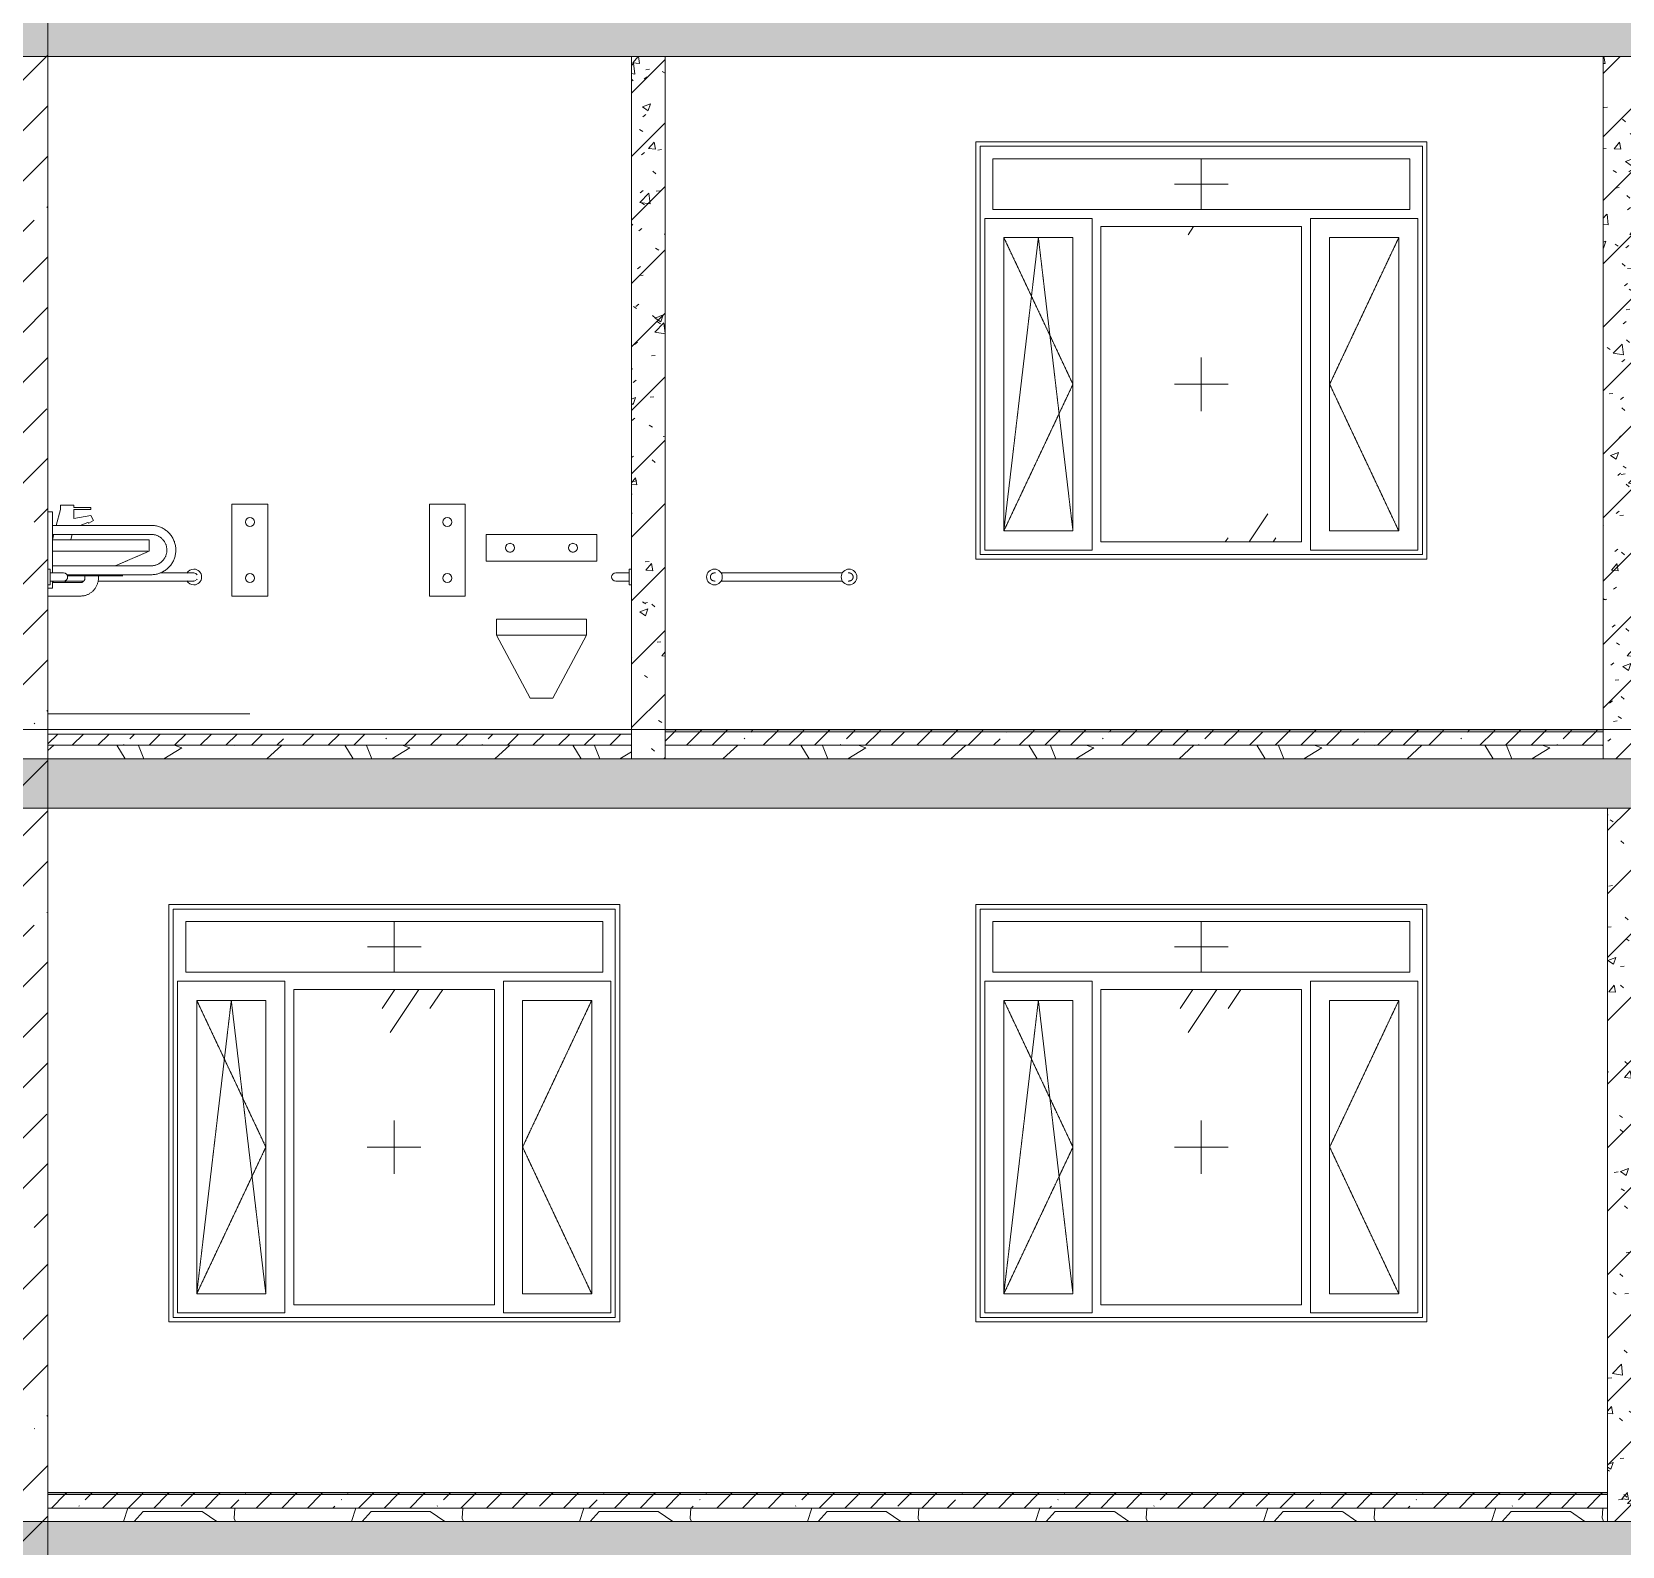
# Model space of a CAD drawing. Header units: millimetres. Extents: x -515342 to 330399, y -224905 to 507333.
# Drawn here: x 113554 to 120641, y 87791 to 94541 of the extents above; entities that cross this region are included whole.
import ezdxf

# ---------------------------------------------------------------- set-up
doc = ezdxf.new("R2010")
doc.units = ezdxf.units.MM
doc.linetypes.add('ASVP_Штриховая_ш2 п1', pattern=[3, 2, -1])
doc.layers.get('0').update_dxf_attribs({"lineweight": 0})
for name, color, linetype, lineweight in [('Линии', 7, 'Continuous', 0), ('Оборудование', 7, 'Continuous', 0), ('Окна', 7, 'Continuous', 0), ('Окна открывание', 7, 'Continuous', 0), ('Перекрытие', 7, 'Continuous', 0), ('Сантехника', 7, 'Continuous', 0), ('Стены внутренние', 7, 'Continuous', 0), ('Стены несущие', 7, 'Continuous', 0), ('Стены перегородки', 7, 'Continuous', 0)]:
    doc.layers.add(name, color=color, linetype=linetype, lineweight=lineweight)
pattern_1 = [(236.31, (49717.4, 8823.7), (-1777.996, -3556.002), [641.07, -5769.6]), (236.31, (49752.95, 8717), (-1777.996, -3556.002), [384.64, -6026.03]), (236.31, (49539.6, 8717), (-1777.996, -3556.002), [384.64, -6026.03])]
pattern_2 = [(45, (136801.12, 95610.5), (-224.5064, 224.5064), []), (45, (137025.63, 95610.5), (-224.5064, 224.5064), [396.875, -79.375, 3.353, -76.022])]
pattern_3 = [(45, (136801.12, 95610.5), (-141.4214, 141.4214), [])]
pattern_4 = [(50, (136801.12, 95610.5), (364.368, -31.8783), [38.1, -419.1]), (355, (136801.12, 95610.5), (-70.486, 382.113), [30.48, -335.28]), (100.451, (136831.5, 95607.84), (293.885, 350.2334), [32.38, -356.18]), (46.184, (136801.12, 95712.1), (542.1585, -84.086), [57.15, -628.65]), (96.636, (136846.3, 95705.1), (474.805, 494.855), [48.57, -534.27]), (351.184, (136801.1, 95712.1), (474.81, 494.85), [45.72, -502.92]), (21, (136851.92, 95686.7), (303.2285, -204.5305), [38.1, -419.1]), (326, (136851.92, 95686.7), (123.604, 368.376), [30.48, -335.28]), (71.451, (136877.2, 95669.65), (426.834, 163.843), [32.38, -356.18]), (37.5, (136801.12, 95610.49), (6.17665, 169.11015), [16.764, -314.452, 16.764, -323.596, -336.55]), (37.5, (136801.12, 95610.49), (6.17665, 169.11015), [-671.576, 16.764, -319.786]), (7.5, (136801.12, 95610.5), (133.6389, 200.3615), [16.764, -177.292, 16.764, -306.832, -128.27]), (7.5, (136801.12, 95610.5), (133.6389, 200.3615), [-517.652, 16.764, -111.506]), (327.5, (136687.84, 95610.49), (271.1818, -11.4584), [16.764, -110.236, 16.764, -379.476, -525.78]), (327.5, (136687.84, 95610.49), (271.1818, -11.4584), [-523.24, 16.764, -509.016]), (317.5, (136637.04, 95610.5), (296.2585, 50.8528), [16.764, -148.336, 16.764, -246.38, -373.38]), (317.5, (136637.04, 95610.5), (296.2585, 50.8528), [-428.244, 16.764, -356.616])]
pattern_5 = [(228.013, (137532.64, 96626.49), (-8127.96659, -9144.02968), [136.69, -13532.193]), (184.97, (137441.203, 96524.893), (12191.995474, 1016.05502), [234.562, -23221.62]), (132.51, (137207.52, 96504.57), (10159.91241, -11176.07977), [165.393, -16373.89]), (267.274, (136811.283, 96250.573), (1015.88953, 20320.00577), [213.602, -21146.575]), (292.834, (136801.123, 96037.213), (-5080.074175, 12191.97012), [209.453, -20735.923]), (357.274, (136882.403, 95844.173), (-20320.00577, 1015.88953), [213.602, -21146.575]), (37.694, (137095.763, 95834.013), (-13208.042725, -10159.944606), [282.477, -27965.247]), (72.255, (137319.283, 96006.733), (7112.12749, 22351.9589), [266.688, -26402.102]), (121.43, (137400.563, 96260.733), (-8128.10005, 13207.93827), [214.325, -21218.218]), (175.236, (137288.8, 96443.61), (11175.99406, -1016.06972), [244.685, -11989.575]), (222.397, (137044.963, 96463.933), (-12192.085586, -11175.907293), [316.431, -31326.709]), (138.814, (137817.12, 96240.41), (-7111.99222, 6096.00977), [108.002, -10692.226]), (171.469, (137735.843, 96311.533), (13207.99153, -2032.05404), [205.473, -20341.855]), (225, (137532.64, 96342), (1e-13, -1016), [143.684, -1293.157]), (203.199, (137461.52, 96463.93), (5079.98556, 2032.0367), [77.377, -7660.25]), (291.801, (137390.4, 96433.45), (-1015.9787, 3048.0072), [109.426, -5361.9]), (30.964, (137431.04, 96331.85), (3047.9913, 2032.0134), [177.728, -5746.52]), (161.565, (137583.44, 96423.3), (2031.999, -1016.0024), [128.515, -3084.36]), (16.39, (136801.12, 96433.453), (10159.97517, 3048.0812), [180.035, -17823.53]), (70.346, (136973.84, 96484.25), (-4064.03389, -11175.98797), [151.04, -14952.887]), (293.199, (137583.44, 96626.49), (-2032.0367, 5079.98556), [154.752, -7582.873]), (343.61, (137644.4, 96484.253), (-10159.97517, 3048.0812), [180.035, -17823.53]), (339.444, (136801.12, 95803.53), (-5080.0015, 2031.99615), [173.614, -8507.094]), (294.775, (136963.68, 95742.57), (-5079.9732, 11176.01259), [145.47, -14401.437]), (66.801, (137593.6, 95610.49), (2032.0367, 5079.98556), [154.752, -7582.873]), (17.354, (137654.56, 95752.73), (-13208.00149, -4063.99474), [170.313, -16860.95]), (69.444, (137095.76, 95610.49), (-2031.99615, -5080.0015), [86.807, -8593.9]), (101.31, (137532.64, 95610.5), (-1016.0048, 4063.999), [51.806, -5128.797]), (165.964, (137522.48, 95661.3), (3048.0036, -1015.9877), [209.453, -3979.62]), (186.009, (137319.28, 95712.093), (10159.99987, 1015.9998), [194.107, -19216.546]), (303.69, (137431.04, 96240.4), (-1015.9976, 2032.0017), [146.53, -3516.71]), (353.157, (137512.323, 96118.493), (17271.99206, -2032.068835), [255.823, -25326.404]), (60.945, (137766.32, 96088.01), (-4064.04974, -7111.97225), [104.603, -10355.757]), (90, (137817.1, 96179.5), (-1016, 1016), [60.96, -955.04]), (120.256, (137298.96, 95742.57), (4063.94492, -7112.03103), [141.147, -13973.576]), (48.013, (137227.84, 95864.49), (8127.96659, 9144.02968), [273.377, -13395.505]), (0, (137410.7, 96067.7), (1016, 1016), [264.16, -751.84]), (325.305, (137674.88, 96067.69), (-10160.01873, 7111.97318), [160.644, -15903.726]), (254.055, (137806.96, 95976.25), (-1015.9713, -4064.0072), [147.932, -7248.66]), (207.646, (137766.323, 95834.013), (-19303.995784, -10160.00796), [240.858, -23844.986]), (175.426, (137552.963, 95722.253), (-13207.99929, 1016.01778), [254.812, -25226.34])]
pattern_6 = [(45, (136801.12, 95610.5), (-114.0493, 114.0493), []), (45, (136915.17, 95610.5), (-114.0493, 114.0493), [201.613, -40.323, 3.353, -36.97])]

# ---------------------------------------------------------------- blocks, each defined once
blk = doc.blocks.new('Окно_ПВХ_3Створки_1Фрамуга-верх - АР_Окно_ОП_1820_h_х1970_3ст2фр-в-V8-О_АР_П_Разрез 1-1')
at = {"layer": 'Окна'}
h = blk.add_hatch(dxfattribs=at)
h.set_pattern_fill('FP_5', color=256, style=0, pattern_type=2)
h.set_pattern_definition(pattern_1)
h.paths.add_polyline_path([(29734.5, 885), (30042.5, 885), (30042.5, 2193), (29734.5, 2193), (29734.5, 1193)])
at = {"layer": 'Окна открывание'}
h = blk.add_hatch(dxfattribs=at)
h.set_pattern_fill('FP_5', color=256, style=0, pattern_type=2)
h.set_pattern_definition(pattern_1)
h.paths.add_polyline_path([(30167.5, 836), (31061.5, 836), (31061.5, 2242), (30167.5, 2242), (30167.5, 929.1)])
at = {"layer": 'Окна', "color": 253, "true_color": 0xaaaaaa}
for p, q in [((29629.5, 2600), (31599.5, 2600)), ((29629.5, 2600), (29629.5, 780)), ((29629.5, 780), (29629.5, 2600)), ((29629.5, 2600), (31599.5, 2600)), ((31599.5, 2600), (31599.5, 780)), ((31599.5, 2600), (31599.5, 780)), ((31543.5, 2544), (29685.5, 2544)), ((29685.5, 2544), (29685.5, 2318)), ((31543.5, 2318), (31543.5, 2544)), ((30127.5, 2278), (29649.5, 2278)), ((29649.5, 800), (29649.5, 2278)), ((31543.5, 2318), (29685.5, 2318)), ((30127.5, 800), (30127.5, 2278)), ((31579.5, 2278), (31101.5, 2278)), ((31101.5, 800), (31101.5, 2278)), ((31579.5, 800), (31579.5, 2278)), ((30167.5, 2242), (30167.5, 836)), ((31061.5, 2242), (30167.5, 2242)), ((31061.5, 2242), (31061.5, 836)), ((29734.5, 2193), (30042.5, 2193)), ((29734.5, 885), (29734.5, 2193)), ((30042.5, 2193), (30042.5, 885)), ((31186.5, 2193), (31494.5, 2193)), ((31186.5, 885), (31186.5, 2193)), ((31494.5, 2193), (31494.5, 885)), ((30042.5, 885), (29734.5, 885)), ((31494.5, 885), (31186.5, 885)), ((31599.5, 780), (29629.5, 780)), ((31599.5, 780), (29629.5, 780)), ((29649.5, 800), (30127.5, 800)), ((30167.5, 836), (31061.5, 836)), ((31101.5, 800), (31579.5, 800))]:
    blk.add_line(p, q, dxfattribs=at)
at = {"layer": 'Окна открывание', "linetype": 'ASVP_Штриховая_ш2 п1'}
for p, q in [((30614.5, 2318), (30614.5, 2544)), ((30734.5, 2431), (30494.5, 2431)), ((29734.5, 885), (29888.5, 2193)), ((29734.5, 2193), (30042.5, 1539)), ((29888.5, 2193), (30042.5, 885)), ((31494.5, 2193), (31186.5, 1539)), ((30614.5, 1419), (30614.5, 1659)), ((30042.5, 1539), (29734.5, 885)), ((30494.5, 1539), (30734.5, 1539)), ((31186.5, 1539), (31494.5, 885))]:
    blk.add_line(p, q, dxfattribs=at)
blk = doc.blocks.new('Окно_ПВХ_3Створки_1Фрамуга-верх - АР_Окно_ОП_1820_h_х1970_3ст2фр-в-V9-О_АР_П_Разрез 1-1')
at = {"layer": 'Окна'}
h = blk.add_hatch(dxfattribs=at)
h.set_pattern_fill('FP_5', color=256, style=0, pattern_type=2)
h.set_pattern_definition(pattern_1)
h.paths.add_polyline_path([(26138.1, 885), (26446.1, 885), (26446.1, 2193), (26138.1, 2193), (26138.1, 1193)])
at = {"layer": 'Окна открывание'}
h = blk.add_hatch(dxfattribs=at)
h.set_pattern_fill('FP_5', color=256, style=0, pattern_type=2)
h.set_pattern_definition(pattern_1)
h.paths.add_polyline_path([(26571.1, 836), (27465.1, 836), (27465.1, 2242), (26571.1, 2242), (26571.1, 929.1)])
at = {"layer": 'Окна', "color": 253, "true_color": 0xaaaaaa}
for p, q in [((26033.1, 2600), (28003.1, 2600)), ((26033.1, 2600), (26033.1, 780)), ((26033.1, 780), (26033.1, 2600)), ((26033.1, 2600), (28003.1, 2600)), ((28003.1, 2600), (28003.1, 780)), ((28003.1, 2600), (28003.1, 780)), ((27947.1, 2544), (26089.1, 2544)), ((26089.1, 2544), (26089.1, 2318)), ((27947.1, 2318), (27947.1, 2544)), ((26531.1, 2278), (26053.1, 2278)), ((26053.1, 800), (26053.1, 2278)), ((27947.1, 2318), (26089.1, 2318)), ((26531.1, 800), (26531.1, 2278)), ((27983.1, 2278), (27505.1, 2278)), ((27505.1, 800), (27505.1, 2278)), ((27983.1, 800), (27983.1, 2278)), ((26571.1, 2242), (26571.1, 836)), ((27465.1, 2242), (26571.1, 2242)), ((27465.1, 2242), (27465.1, 836)), ((26138.1, 2193), (26446.1, 2193)), ((26138.1, 885), (26138.1, 2193)), ((26446.1, 2193), (26446.1, 885)), ((27590.1, 2193), (27898.1, 2193)), ((27590.1, 885), (27590.1, 2193)), ((27898.1, 2193), (27898.1, 885)), ((26446.1, 885), (26138.1, 885)), ((27898.1, 885), (27590.1, 885)), ((28003.1, 780), (26033.1, 780)), ((28003.1, 780), (26033.1, 780)), ((26053.1, 800), (26531.1, 800)), ((26571.1, 836), (27465.1, 836)), ((27505.1, 800), (27983.1, 800))]:
    blk.add_line(p, q, dxfattribs=at)
at = {"layer": 'Окна открывание', "linetype": 'ASVP_Штриховая_ш2 п1'}
for p, q in [((27018.1, 2318), (27018.1, 2544)), ((27138.1, 2431), (26898.1, 2431)), ((26138.1, 885), (26292.1, 2193)), ((26138.1, 2193), (26446.1, 1539)), ((26292.1, 2193), (26446.1, 885)), ((27898.1, 2193), (27590.1, 1539)), ((27018.1, 1419), (27018.1, 1659)), ((26446.1, 1539), (26138.1, 885)), ((26898.1, 1539), (27138.1, 1539)), ((27590.1, 1539), (27898.1, 885))]:
    blk.add_line(p, q, dxfattribs=at)
blk = doc.blocks.new('Окно_ПВХ_3Створки_1Фрамуга-верх - АР_Окно_ОП_1820_h_х1970_3ст2фр-в-V27-О_АР_П_Разрез 1-1')
at = {"layer": 'Окна'}
h = blk.add_hatch(dxfattribs=at)
h.set_pattern_fill('FP_5', color=256, style=0, pattern_type=2)
h.set_pattern_definition(pattern_1)
h.paths.add_polyline_path([(29734.5, 4285), (30042.5, 4285), (30042.5, 5593), (29734.5, 5593), (29734.5, 4593)])
at = {"layer": 'Окна открывание'}
h = blk.add_hatch(dxfattribs=at)
h.set_pattern_fill('FP_5', color=256, style=0, pattern_type=2)
h.set_pattern_definition(pattern_1)
h.paths.add_polyline_path([(30167.5, 4236), (31061.5, 4236), (31061.5, 5642), (30167.5, 5642), (30167.5, 4329.1)])
at = {"layer": 'Окна', "color": 253, "true_color": 0xaaaaaa}
for p, q in [((29629.5, 6000), (31599.5, 6000)), ((29629.5, 6000), (29629.5, 4180)), ((29629.5, 4180), (29629.5, 6000)), ((29629.5, 6000), (31599.5, 6000)), ((31599.5, 6000), (31599.5, 4180)), ((31599.5, 6000), (31599.5, 4180)), ((31543.5, 5944), (29685.5, 5944)), ((29685.5, 5944), (29685.5, 5718)), ((31543.5, 5718), (31543.5, 5944)), ((30127.5, 5678), (29649.5, 5678)), ((29649.5, 4200), (29649.5, 5678)), ((31543.5, 5718), (29685.5, 5718)), ((30127.5, 4200), (30127.5, 5678)), ((31579.5, 5678), (31101.5, 5678)), ((31101.5, 4200), (31101.5, 5678)), ((31579.5, 4200), (31579.5, 5678)), ((30167.5, 5642), (30167.5, 4236)), ((31061.5, 5642), (30167.5, 5642)), ((31061.5, 5642), (31061.5, 4236)), ((29734.5, 5593), (30042.5, 5593)), ((29734.5, 4285), (29734.5, 5593)), ((30042.5, 5593), (30042.5, 4285)), ((31186.5, 5593), (31494.5, 5593)), ((31186.5, 4285), (31186.5, 5593)), ((31494.5, 5593), (31494.5, 4285)), ((30042.5, 4285), (29734.5, 4285)), ((31494.5, 4285), (31186.5, 4285)), ((29649.5, 4200), (30127.5, 4200)), ((30167.5, 4236), (31061.5, 4236)), ((31101.5, 4200), (31579.5, 4200)), ((31599.5, 4180), (29629.5, 4180)), ((31599.5, 4180), (29629.5, 4180))]:
    blk.add_line(p, q, dxfattribs=at)
at = {"layer": 'Окна открывание', "linetype": 'ASVP_Штриховая_ш2 п1'}
for p, q in [((30614.5, 5718), (30614.5, 5944)), ((30734.5, 5831), (30494.5, 5831)), ((29734.5, 4285), (29888.5, 5593)), ((29734.5, 5593), (30042.5, 4939)), ((29888.5, 5593), (30042.5, 4285)), ((31494.5, 5593), (31186.5, 4939)), ((30614.5, 4819), (30614.5, 5059)), ((30042.5, 4939), (29734.5, 4285)), ((30494.5, 4939), (30734.5, 4939)), ((31186.5, 4939), (31494.5, 4285))]:
    blk.add_line(p, q, dxfattribs=at)
blk = doc.blocks.new('СД_Люблино_Фасады_rvt-1-О_АР_П_Разрез 1-1')
at = {"layer": 'Стены внутренние'}
for p, q in [((29609.5, 6020), (31619.5, 6020)), ((29609.5, 4160), (29609.5, 6020)), ((31619.5, 6020), (31619.5, 4160)), ((31619.5, 4160), (29609.5, 4160)), ((26013.1, 2620), (28023.1, 2620)), ((26013.1, 760), (26013.1, 2620)), ((28023.1, 2620), (28023.1, 760)), ((29609.5, 2620), (31619.5, 2620)), ((29609.5, 760), (29609.5, 2620)), ((31619.5, 2620), (31619.5, 760)), ((28023.1, 760), (26013.1, 760)), ((31619.5, 760), (29609.5, 760))]:
    blk.add_line(p, q, dxfattribs=at)
at = {"layer": 'Окна', "lineweight": 9}
for name in ['Окно_ПВХ_3Створки_1Фрамуга-верх - АР_Окно_ОП_1820_h_х1970_3ст2фр-в-V27-О_АР_П_Разрез 1-1', 'Окно_ПВХ_3Створки_1Фрамуга-верх - АР_Окно_ОП_1820_h_х1970_3ст2фр-в-V9-О_АР_П_Разрез 1-1', 'Окно_ПВХ_3Створки_1Фрамуга-верх - АР_Окно_ОП_1820_h_х1970_3ст2фр-в-V8-О_АР_П_Разрез 1-1']:
    blk.add_blockref(name, (0, 0), dxfattribs=at)
blk = doc.blocks.new('Опорный поручень - Откидной поручень для унитаза-V177-О_АР_П_Разрез 1-1')
at = {"layer": 'Оборудование'}
for p, q in [((57510, 4405), (57510, 3995)), ((57670, 4405), (57510, 4405)), ((57670, 3995), (57670, 4405)), ((57510, 3995), (57670, 3995))]:
    blk.add_line(p, q, dxfattribs=at)
for centre, start, end in [((57590, 4325), 90, 270), ((57590, 4325), 270, 90), ((57590, 4075), 90, 270), ((57590, 4075), 270, 90)]:
    blk.add_arc(centre, 20, start, end, dxfattribs=at)
blk = doc.blocks.new('МГН_Санузел_Поручень горизонтальный - АР_Сантехнические приборы_МГН_Поручень горизонтальный-3156318-О_АР_П_Разрез 1-1')
at = {"layer": 'Сантехника'}
for p, q in [((93520, 698), (93520, 715)), ((93520, 715), (93530, 715)), ((93520, 715), (93530, 715)), ((93520, 645), (93520, 715)), ((93530, 715), (93530, 645)), ((93530, 715), (93530, 645)), ((93460, 698), (93520, 698)), ((93520, 698), (93460, 698)), ((93520, 662), (93460, 662)), ((93520, 662), (93460, 662)), ((93520, 645), (93520, 662)), ((93530, 645), (93520, 645)), ((93520, 645), (93530, 645))]:
    blk.add_line(p, q, dxfattribs=at)
blk.add_arc((93460, 680), 18, 90, 270, dxfattribs=at)
blk.add_arc((93460, 680), 18, 90, 270, dxfattribs=at)
blk = doc.blocks.new('Унитаз - Общественные _МГН_ - Объем смыва более 6_1 л-8747126-О_АР_П_Разрез 1-1')
at = {"layer": 'Сантехника'}
for p, q in [((92883.5, 750), (92883.5, 870)), ((92883.5, 870), (93375.4, 870)), ((93375.4, 870), (93375.4, 750)), ((93375.4, 750), (92883.5, 750)), ((92929.4, 492.4), (93329.4, 492.4)), ((92929.4, 420), (92929.4, 492.4)), ((93329.4, 492.4), (93329.4, 420)), ((92929.4, 420), (93329.4, 420)), ((93079.4, 140), (92929.4, 420)), ((92929.4, 420), (93329.4, 420)), ((93179.4, 140), (93329.4, 420)), ((93179.4, 140), (93079.4, 140))]:
    blk.add_line(p, q, dxfattribs=at)
for centre, start, end in [((92989.4, 810), 360, 180), ((92989.4, 810), 180, 360), ((93269.4, 810), 360, 180), ((93269.4, 810), 180, 360)]:
    blk.add_arc(centre, 20, start, end, dxfattribs=at)
for points in [[(92987.1, 829.9), (92986.7, 829.8), (92986.3, 829.8), (92985.9, 829.7)], [(92985.9, 790.3), (92986.3, 790.2), (92986.7, 790.2), (92987.1, 790.1)], [(92992.8, 829.7), (92992.4, 829.8), (92992.1, 829.8), (92991.7, 829.9)], [(92991.7, 790.1), (92992.1, 790.2), (92992.4, 790.2), (92992.8, 790.3)], [(93267.2, 829.9), (93266.8, 829.8), (93266.4, 829.8), (93266, 829.7)], [(93266, 790.3), (93266.4, 790.2), (93266.8, 790.2), (93267.2, 790.1)], [(93272.9, 829.7), (93272.5, 829.8), (93272.1, 829.8), (93271.7, 829.9)], [(93271.7, 790.1), (93272.1, 790.2), (93272.5, 790.2), (93272.9, 790.3)]]:
    blk.add_open_spline(points, degree=3, dxfattribs=at)
blk = doc.blocks.new('2D_Трап_1200хх900 - АР_Сантехнические приборы_Трап-10140339-О_АР_П_Разрез 1-1')
at = {"layer": 'Сантехника'}
for p, q in [((91305, 70), (90930, 70)), ((91305, 70), (90930, 70)), ((91305, 70), (91455, 70)), ((91455, 70), (91305, 70)), ((91455, 70), (91830, 70)), ((91455, 70), (91830, 70))]:
    blk.add_line(p, q, dxfattribs=at)
blk = doc.blocks.new('Раковина для МГН 600х450 - Раковина для МГН 600х450-10140932-О_АР_П_Разрез 1-1')
at = {"layer": 'Сантехника'}
for p, q in [((76761.2, 1000.2), (76701.2, 1000.2)), ((76701.2, 1000.2), (76701.2, 980.2)), ((76761.2, 990.2), (76761.2, 1000.2)), ((76701.2, 980.2), (76682.4, 909.9)), ((76836.2, 990.2), (76761.2, 990.2)), ((76761.2, 940.2), (76761.2, 980.2)), ((76761.2, 980.2), (76836.2, 980.2)), ((76836.2, 953.5), (76761.2, 940.2)), ((76788.3, 910), (76823.5, 922.8)), ((76823.5, 922.8), (76827.1, 919.3)), ((76827.1, 919.3), (76848.7, 931.8)), ((76836.2, 980.2), (76836.2, 990.2)), ((76848.7, 931.8), (76836.2, 953.5)), ((76671.7, 870), (76665, 845)), ((76746.5, 845), (76753.2, 870.2)), ((76664.9, 845), (77056, 845)), ((77056, 795), (76664.9, 795)), ((76664.9, 795), (77056, 795)), ((77096, 795), (76944.7, 730)), ((77096, 795), (77035.6, 769)), ((77095.9, 795), (77052.2, 776.2)), ((77056, 845), (77095.9, 845)), ((77077.2, 795), (77056, 795)), ((77090.4, 795), (77078, 795)), ((77095.9, 795), (77093.1, 795)), ((77095.9, 845), (77096, 845)), ((77095.9, 845), (77095.9, 795)), ((77096, 795), (77095.9, 795)), ((77095.9, 795), (77096, 795)), ((77096, 795), (77095.9, 795)), ((77096, 795), (77096, 845)), ((77096, 795), (77096, 845)), ((77000.7, 754.1), (76944.7, 730)), ((76790, 655), (76665, 655)), ((76840, 685), (76732.2, 685)), ((76810, 685), (76810, 675)), ((76851.6, 690), (76840, 685)), ((76978.6, 685), (76840, 685)), ((76870, 675), (76870, 685)), ((76645, 595), (76790, 595))]:
    blk.add_line(p, q, dxfattribs=at)
at = {"layer": 'Сантехника', "flags": 128}
for points in [[(76790, 595), (76793.2, 595.1), (76796.4, 595.3), (76799.6, 595.6), (76802.7, 596), (76805.9, 596.6), (76809, 597.3), (76812.1, 598.1), (76815.2, 599.1), (76818.2, 600.1), (76821.2, 601.3), (76824.1, 602.6), (76826.9, 604), (76829.8, 605.6), (76832.5, 607.2), (76835.2, 609), (76837.8, 610.8), (76840.3, 612.8), (76842.8, 614.9), (76845.1, 617), (76847.4, 619.3), (76849.6, 621.6), (76851.7, 624), (76853.6, 626.5), (76855.5, 629.1), (76857.3, 631.8), (76859, 634.5), (76860.6, 637.3), (76862, 640.1), (76863.3, 643.1), (76864.6, 646), (76865.7, 649), (76866.6, 652.1), (76867.5, 655.1), (76868.2, 658.3), (76868.8, 661.4), (76869.3, 664.6), (76869.7, 667.7), (76869.9, 670.9), (76870, 674.1), (76870, 675)], [(76810, 675), (76810, 674.2), (76809.9, 673.4), (76809.9, 672.6), (76809.7, 671.8), (76809.6, 671), (76809.4, 670.2), (76809.2, 669.5), (76809, 668.7), (76808.7, 668), (76808.4, 667.2), (76808.1, 666.5), (76807.7, 665.8), (76807.4, 665.1), (76806.9, 664.4), (76806.5, 663.7), (76806, 663.1), (76805.6, 662.4), (76805, 661.8), (76804.5, 661.2), (76803.9, 660.7), (76803.3, 660.1), (76802.7, 659.6), (76802.1, 659.1), (76801.5, 658.6), (76800.8, 658.2), (76800.1, 657.8), (76799.4, 657.4), (76798.7, 657), (76798, 656.7), (76797.2, 656.4), (76796.5, 656.1), (76795.7, 655.8), (76795, 655.6), (76794.2, 655.4), (76793.4, 655.3), (76792.6, 655.2), (76791.8, 655.1), (76791, 655), (76790.2, 655), (76790, 655)]]:
    blk.add_lwpolyline(points, dxfattribs=at)
blk = doc.blocks.new('МГН_Санузел_Поручень горизонтальный - АР_Сантехнические приборы_МГН_Поручень горизонтальный-V4-О_АР_П_Разрез 1-1')
at = {"layer": 'Сантехника'}
for p, q in [((90940, 715), (90930, 715)), ((90930, 715), (90930, 645)), ((90940, 715), (90930, 715)), ((90930, 715), (90930, 645)), ((90940, 698), (90940, 715)), ((90940, 645), (90940, 715)), ((90930, 645), (90940, 645)), ((90940, 645), (90930, 645)), ((91000, 698), (90940, 698)), ((90940, 698), (91000, 698)), ((90940, 645), (90940, 662)), ((90940, 662), (91000, 662)), ((90940, 662), (91000, 662))]:
    blk.add_line(p, q, dxfattribs=at)
blk.add_arc((91000, 680), 18, 270, 90, dxfattribs=at)
blk.add_arc((91000, 680), 18, 270, 90, dxfattribs=at)
blk = doc.blocks.new('МГН_Санузел_Поручень горизонтальный - АР_Сантехнические приборы_МГН_Поручень горизонтальный-V171-О_АР_П_Разрез 1-1')
at = {"layer": 'Сантехника'}
for p, q in [((76735, 662), (76804.6, 662)), ((76867.1, 662), (77255, 662)), ((77255, 698), (77144.1, 698))]:
    blk.add_line(p, q, dxfattribs=at)
at = {"layer": 'Сантехника', "flags": 128}
for points in [[(76716.1, 662), (76717.6, 662), (76719, 662), (76720.5, 662), (76722, 662), (76723.5, 662), (76725.1, 662), (76726.6, 662), (76728.2, 662), (76729.8, 662), (76731.4, 662), (76733, 662), (76734.6, 662), (76735, 662)], [(77295, 698), (77295, 698), (77294.9, 698), (77294.7, 698), (77294.5, 698), (77294.2, 698), (77293.9, 698), (77293.4, 698), (77293, 698), (77292.4, 698), (77291.8, 698), (77291.2, 698), (77290.5, 698), (77289.7, 698), (77288.9, 698), (77288, 698), (77287.1, 698), (77286.1, 698), (77285.1, 698), (77284, 698), (77282.9, 698), (77281.7, 698), (77280.5, 698), (77279.2, 698), (77277.9, 698), (77276.6, 698), (77275.2, 698), (77273.9, 698), (77272.4, 698), (77271, 698), (77269.5, 698), (77268, 698), (77266.5, 698), (77264.9, 698), (77263.4, 698), (77261.8, 698), (77260.2, 698), (77258.6, 698), (77257, 698), (77255.4, 698), (77255, 698)], [(77255, 662), (77256.6, 662), (77258.2, 662), (77259.8, 662), (77261.4, 662), (77262.9, 662), (77264.5, 662), (77266.1, 662), (77267.6, 662), (77269.1, 662), (77270.6, 662), (77272, 662), (77273.5, 662), (77274.9, 662), (77276.2, 662), (77277.6, 662), (77278.9, 662), (77280.2, 662), (77281.4, 662), (77282.6, 662), (77283.7, 662), (77284.8, 662), (77285.8, 662), (77286.8, 662), (77287.8, 662), (77288.7, 662), (77289.5, 662), (77290.3, 662), (77291, 662), (77291.7, 662), (77292.3, 662), (77292.8, 662), (77293.3, 662), (77293.7, 662), (77294.1, 662), (77294.4, 662), (77294.7, 662), (77294.8, 662), (77294.9, 662), (77295, 662), (77295, 662)]]:
    blk.add_lwpolyline(points, dxfattribs=at)
at = {"layer": 'Сантехника'}
for centre, radius, start, end in [((77295, 680), 35, 90, 149.8098), ((77295, 680), 35, 270, 90), ((76695, 680), 35, 211.03466, 225), ((76695, 680), 35, 315, 329.8098), ((77295, 680), 35, 210.1902, 270), ((77295, 680), 18, 260.21954, 270), ((77295, 680), 18, 90, 98.45953), ((77295, 680), 18, 30, 90), ((77295, 680), 18, 270, 300), ((77295, 680), 18, 315, 330)]:
    blk.add_arc(centre, radius, start, end, dxfattribs=at)
blk = doc.blocks.new('Опорный поручень - Опорный поручень для раковины-V1-О_АР_П_Разрез 1-1')
at = {"layer": 'Оборудование'}
for p, q in [((76645, 970), (76665, 970)), ((76665, 970), (76665, 698)), ((77105, 910), (76665, 910)), ((76665, 870), (77105, 870)), ((77105, 730), (76665, 730)), ((76665, 662), (76665, 630)), ((76729.8, 690), (77105, 690)), ((76645, 630), (76665, 630))]:
    blk.add_line(p, q, dxfattribs=at)
at = {"layer": 'Оборудование', "flags": 128}
for points in [[(77105, 690), (77109.4, 690.1), (77113.8, 690.4), (77118.2, 690.8), (77122.5, 691.4), (77126.9, 692.2), (77131.1, 693.2), (77135.4, 694.3), (77139.6, 695.6), (77143.8, 697.1), (77147.8, 698.7), (77151.9, 700.5), (77155.8, 702.4), (77159.7, 704.5), (77163.4, 706.8), (77167.1, 709.2), (77170.7, 711.8), (77174.2, 714.5), (77177.5, 717.3), (77180.8, 720.3), (77183.9, 723.4), (77186.9, 726.6), (77189.8, 729.9), (77192.5, 733.4), (77195.1, 736.9), (77197.6, 740.6), (77199.9, 744.3), (77202, 748.2), (77204, 752.1), (77205.8, 756.1), (77207.5, 760.1), (77209, 764.3), (77210.4, 768.5), (77211.6, 772.7), (77212.6, 777), (77213.4, 781.3), (77214.1, 785.7), (77214.5, 790), (77214.9, 794.4), (77215, 798.8), (77215, 803.2), (77214.7, 807.6), (77214.3, 812), (77213.8, 816.4), (77213, 820.7), (77212.1, 825), (77211, 829.3), (77209.8, 833.5), (77208.4, 837.6), (77206.8, 841.7), (77205, 845.8), (77203.1, 849.7), (77201, 853.6), (77198.8, 857.4), (77196.5, 861.1), (77193.9, 864.7), (77191.3, 868.2), (77188.5, 871.6), (77185.5, 874.9), (77182.5, 878.1), (77179.3, 881.1), (77176, 884), (77172.6, 886.8), (77169.1, 889.4), (77165.4, 891.9), (77161.7, 894.3), (77157.9, 896.4), (77154, 898.5), (77150, 900.4), (77146, 902.1), (77141.8, 903.6), (77137.7, 905), (77133.4, 906.3), (77129.2, 907.3), (77124.9, 908.2), (77120.5, 908.9), (77116.2, 909.4), (77111.8, 909.8), (77107.4, 910), (77105, 910)], [(77105, 870), (77107.8, 869.9), (77110.6, 869.8), (77113.4, 869.5), (77116.2, 869.1), (77118.9, 868.6), (77121.6, 868), (77124.3, 867.3), (77127, 866.4), (77129.7, 865.5), (77132.3, 864.5), (77134.8, 863.3), (77137.3, 862.1), (77139.8, 860.7), (77142.2, 859.3), (77144.5, 857.8), (77146.8, 856.1), (77149, 854.4), (77151.2, 852.6), (77153.2, 850.7), (77155.2, 848.8), (77157.1, 846.7), (77159, 844.6), (77160.7, 842.4), (77162.3, 840.1), (77163.9, 837.8), (77165.4, 835.4), (77166.7, 833), (77168, 830.5), (77169.2, 828), (77170.2, 825.4), (77171.2, 822.7), (77172.1, 820.1), (77172.8, 817.4), (77173.5, 814.6), (77174, 811.9), (77174.4, 809.1), (77174.7, 806.3), (77174.9, 803.6), (77175, 800.8), (77175, 798), (77174.8, 795.2), (77174.6, 792.4), (77174.2, 789.6), (77173.8, 786.8), (77173.2, 784.1), (77172.5, 781.4), (77171.7, 778.7), (77170.8, 776), (77169.8, 773.4), (77168.7, 770.9), (77167.4, 768.3), (77166.1, 765.9), (77164.7, 763.5), (77163.2, 761.1), (77161.6, 758.8), (77159.9, 756.6), (77158.1, 754.4), (77156.3, 752.3), (77154.3, 750.3), (77152.3, 748.4), (77150.2, 746.5), (77148, 744.8), (77145.8, 743.1), (77143.5, 741.5), (77141.1, 740), (77138.7, 738.6), (77136.2, 737.3), (77133.6, 736.1), (77131.1, 735), (77128.4, 734), (77125.8, 733.2), (77123.1, 732.4), (77120.4, 731.7), (77117.6, 731.2), (77114.9, 730.7), (77112.1, 730.4), (77109.3, 730.1), (77106.5, 730), (77105, 730)]]:
    blk.add_lwpolyline(points, dxfattribs=at)
blk = doc.blocks.new('МГН_Санузел_Поручень горизонтальный - АР_Сантехнические приборы_МГН_Поручень горизонтальный_на дверь-10674815-О_АР_П_Разрез 1-1')
at = {"layer": 'Сантехника'}
for p, q in [((94460, 698), (93940, 698)), ((93940, 662), (94460, 662))]:
    blk.add_line(p, q, dxfattribs=at)
at = {"layer": 'Сантехника', "flags": 128}
for points in [[(93899.3, 662), (93898.6, 662.1), (93897.8, 662.1), (93897.1, 662.2), (93896.4, 662.4), (93895.7, 662.5), (93895, 662.7), (93894.3, 662.9), (93893.7, 663.2), (93893, 663.4), (93892.3, 663.7), (93891.7, 664), (93891.1, 664.4), (93890.4, 664.7), (93889.8, 665.1), (93889.3, 665.6), (93888.7, 666), (93888.1, 666.5), (93887.6, 667), (93887.1, 667.5), (93886.6, 668), (93886.1, 668.5), (93885.7, 669.1), (93885.3, 669.7), (93884.9, 670.3), (93884.5, 670.9), (93884.1, 671.5), (93883.8, 672.2), (93883.5, 672.8), (93883.2, 673.5), (93883, 674.2), (93882.8, 674.8), (93882.6, 675.5), (93882.4, 676.2), (93882.3, 676.9), (93882.2, 677.7), (93882.1, 678.4), (93882, 679.1), (93882, 679.8), (93882, 680.5), (93882, 681.2), (93882.1, 682), (93882.2, 682.7), (93882.3, 683.4), (93882.5, 684.1), (93882.6, 684.8), (93882.9, 685.5), (93883.1, 686.2), (93883.3, 686.8), (93883.6, 687.5), (93883.9, 688.1), (93884.3, 688.8), (93884.6, 689.4), (93885, 690), (93885.4, 690.6), (93885.9, 691.2), (93886.3, 691.7), (93886.8, 692.3), (93887.3, 692.8), (93887.8, 693.3), (93888.4, 693.7), (93888.9, 694.2), (93889.5, 694.6), (93890.1, 695), (93890.7, 695.4), (93891.3, 695.8), (93892, 696.1), (93892.6, 696.4), (93893.3, 696.7), (93894, 697), (93894.7, 697.2), (93895.3, 697.4), (93896, 697.6), (93896.7, 697.7), (93897.5, 697.8), (93898.2, 697.9), (93898.9, 698), (93899.6, 698)], [(93900, 698), (93900.1, 698), (93900.3, 698), (93900.5, 698), (93900.8, 698), (93901.1, 698), (93901.6, 698), (93902, 698), (93902.6, 698), (93903.2, 698), (93903.8, 698), (93904.5, 698)], [(93904, 662), (93903.3, 662), (93902.7, 662), (93902.2, 662), (93901.7, 662), (93901.3, 662), (93900.9, 662), (93900.6, 662), (93900.3, 662), (93900.2, 662), (93900.1, 662), (93900, 662)], [(93930.1, 698), (93931.6, 698), (93933.2, 698), (93934.8, 698), (93936.4, 698), (93938, 698), (93939.6, 698), (93940, 698)], [(93940, 662), (93938.4, 662), (93936.8, 662), (93935.2, 662), (93933.6, 662), (93932.1, 662), (93930.5, 662)], [(94460, 698), (94461.6, 698), (94463.2, 698), (94464.8, 698), (94466.4, 698), (94467.9, 698), (94469.5, 698)], [(94469.9, 662), (94468.4, 662), (94466.8, 662), (94465.2, 662), (94463.6, 662), (94462, 662), (94460.4, 662), (94460, 662)], [(94500, 662), (94499.9, 662), (94499.7, 662), (94499.5, 662), (94499.2, 662), (94498.9, 662), (94498.4, 662), (94498, 662), (94497.4, 662), (94496.8, 662), (94496.2, 662), (94495.5, 662)], [(94496, 698), (94496.7, 698), (94497.3, 698), (94497.8, 698), (94498.3, 698), (94498.7, 698), (94499.1, 698), (94499.4, 698), (94499.7, 698), (94499.8, 698), (94499.9, 698), (94500, 698)], [(94500.7, 698), (94501.4, 697.9), (94502.2, 697.9), (94502.9, 697.8), (94503.6, 697.6), (94504.3, 697.5), (94505, 697.3), (94505.7, 697.1), (94506.3, 696.8), (94507, 696.6), (94507.7, 696.3), (94508.3, 696), (94508.9, 695.6), (94509.6, 695.3), (94510.2, 694.9), (94510.7, 694.4), (94511.3, 694), (94511.9, 693.5), (94512.4, 693), (94512.9, 692.5), (94513.4, 692), (94513.9, 691.5), (94514.3, 690.9), (94514.7, 690.3), (94515.1, 689.7), (94515.5, 689.1), (94515.9, 688.5), (94516.2, 687.8), (94516.5, 687.2), (94516.8, 686.5), (94517, 685.8), (94517.2, 685.2), (94517.4, 684.5), (94517.6, 683.8), (94517.7, 683.1), (94517.8, 682.3), (94517.9, 681.6), (94518, 680.9), (94518, 680.2), (94518, 679.5), (94518, 678.8), (94517.9, 678), (94517.8, 677.3), (94517.7, 676.6), (94517.5, 675.9), (94517.4, 675.2), (94517.1, 674.5), (94516.9, 673.8), (94516.7, 673.2), (94516.4, 672.5), (94516.1, 671.9), (94515.7, 671.2), (94515.4, 670.6), (94515, 670), (94514.6, 669.4), (94514.1, 668.8), (94513.7, 668.3), (94513.2, 667.7), (94512.7, 667.2), (94512.2, 666.7), (94511.6, 666.3), (94511.1, 665.8), (94510.5, 665.4), (94509.9, 665), (94509.3, 664.6), (94508.7, 664.2), (94508, 663.9), (94507.4, 663.6), (94506.7, 663.3), (94506, 663), (94505.3, 662.8), (94504.7, 662.6), (94504, 662.4), (94503.3, 662.3), (94502.5, 662.2), (94501.8, 662.1), (94501.1, 662), (94500.4, 662)]]:
    blk.add_lwpolyline(points, dxfattribs=at)
at = {"layer": 'Сантехника'}
for centre, start, end in [((93900, 680), 90, 270), ((93900, 680), 270, 90), ((94500, 680), 90, 270), ((94500, 680), 270, 90)]:
    blk.add_arc(centre, 35, start, end, dxfattribs=at)

msp = doc.modelspace()

# ---------------------------------------------------------------- hatches: boundary and pattern name
at = {"layer": 'Перекрытие'}
h = msp.add_hatch(dxfattribs=at)
h.set_pattern_fill('FP_1', color=256, style=0, pattern_type=2)
h.set_pattern_definition(pattern_2)
h.paths.add_polyline_path([(87845.5296, 94431.3929), (137410.5296, 94431.3929), (137410.5296, 94651.3929), (87845.5296, 94651.3929), (87845.5296, 94435.9791)])
h.paths.add_polyline_path([(141249.4004, 94431.3929), (190085.5296, 94431.3929), (190085.5296, 94651.3929), (140610.5296, 94651.3929), (140610.5296, 94431.3929), (141042.2088, 94431.3929)])
h = msp.add_hatch(dxfattribs=at)
h.set_pattern_fill('FP_19', color=256, style=0, pattern_type=2)
h.set_pattern_definition(pattern_6)
h.paths.add_polyline_path([(120115.8585, 91421.3929), (120555.5296, 91421.3929), (120555.5296, 91429.3929), (116375.5296, 91429.3929), (116375.5296, 91421.3929), (119287.0922, 91421.3929)])
h = msp.add_hatch(dxfattribs=at)
h.set_pattern_fill('FP_19', color=256, style=0, pattern_type=2)
h.set_pattern_definition(pattern_6)
h.paths.add_polyline_path([(120115.8585, 91361.3929), (120555.5296, 91361.3929), (120555.5296, 91421.3929), (116375.5296, 91421.3929), (116375.5296, 91361.3929), (119287.0922, 91361.3929)])
h = msp.add_hatch(dxfattribs=at)
h.set_pattern_fill('FP_19', color=256, style=0, pattern_type=2)
h.set_pattern_definition(pattern_6)
h.paths.add_polyline_path([(113625.5296, 91361.3929), (116225.5296, 91361.3929), (116225.5296, 91411.3929), (113625.5296, 91411.3929)])
h = msp.add_hatch(dxfattribs=at)
h.set_pattern_fill('FP_23', color=256, style=0, pattern_type=2)
h.set_pattern_definition(pattern_5)
h.paths.add_polyline_path([(113625.5296, 91301.3929), (116225.5296, 91301.3929), (116225.5296, 91361.3929), (113625.5296, 91361.3929)])
h = msp.add_hatch(dxfattribs=at)
h.set_pattern_fill('FP_23', color=256, style=0, pattern_type=2)
h.set_pattern_definition(pattern_5)
h.paths.add_polyline_path([(120115.8585, 91301.3929), (120555.5296, 91301.3929), (120555.5296, 91361.3929), (116375.5296, 91361.3929), (116375.5296, 91301.3929), (119287.0922, 91301.3929)])
h = msp.add_hatch(dxfattribs=at)
h.set_pattern_fill('FP_1', color=256, style=0, pattern_type=2)
h.set_pattern_definition(pattern_2)
h.paths.add_polyline_path([(190085.5296, 91081.3929), (190085.5296, 91301.3929), (141000.5296, 91301.3929), (141000.5296, 91081.3929), (189732.2317, 91081.3929)])
h.paths.add_polyline_path([(87845.5296, 91081.3929), (137020.5296, 91081.3929), (137020.5296, 91301.3929), (87845.5296, 91301.3929)])
h = msp.add_hatch(dxfattribs=at)
h.set_pattern_fill('FP_19', color=256, style=0, pattern_type=2)
h.set_pattern_definition(pattern_6)
h.paths.add_polyline_path([(119287.0922, 88021.3929), (120575.5296, 88021.3929), (120575.5296, 88029.3929), (113625.5296, 88029.3929), (113625.5296, 88021.3929), (117629.5595, 88021.3929)])
h = msp.add_hatch(dxfattribs=at)
h.set_pattern_fill('FP_19', color=256, style=0, pattern_type=2)
h.set_pattern_definition(pattern_6)
h.paths.add_polyline_path([(119287.0922, 87961.3929), (120575.5296, 87961.3929), (120575.5296, 88021.3929), (113625.5296, 88021.3929), (113625.5296, 87961.3929), (117629.5595, 87961.3929)])
h = msp.add_hatch(dxfattribs=at)
h.set_pattern_fill('FP_23', color=256, style=0, pattern_type=2)
h.set_pattern_definition(pattern_5)
h.paths.add_polyline_path([(119287.0922, 87901.3929), (120575.5296, 87901.3929), (120575.5296, 87961.3929), (113625.5296, 87961.3929), (113625.5296, 87901.3929), (117629.5595, 87901.3929)])
h = msp.add_hatch(dxfattribs=at)
h.set_pattern_fill('FP_1', color=256, style=0, pattern_type=2)
h.set_pattern_definition(pattern_2)
h.paths.add_polyline_path([(88345.5296, 87681.3929), (189585.5296, 87681.3929), (189585.5296, 87901.3929), (88345.5296, 87901.3929)])
at = {"layer": 'Стены внутренние'}
h = msp.add_hatch(dxfattribs=at)
h.set_pattern_fill('FP_1', color=256, style=0, pattern_type=2)
h.set_pattern_definition(pattern_2)
h.paths.add_polyline_path([(113485.7278, 84641.3929), (113625.5296, 84641.3929), (113625.5296, 101317.557), (113235.5296, 101317.557), (113235.5296, 84641.3929)])
h = msp.add_hatch(dxfattribs=at)
h.set_pattern_fill('FP_2', color=256, style=0, pattern_type=2)
h.set_pattern_definition(pattern_3)
h.paths.add_polyline_path([(116225.5296, 91301.3929), (116375.5296, 91301.3929), (116375.5296, 94431.3929), (116225.5296, 94431.3929), (116225.5296, 91481.9777)])
h = msp.add_hatch(dxfattribs=at)
h.set_pattern_fill('FP_3', color=256, style=0, pattern_type=2)
h.set_pattern_definition(pattern_4)
h.paths.add_polyline_path([(116225.5296, 91301.3929), (116375.5296, 91301.3929), (116375.5296, 94431.3929), (116225.5296, 94431.3929), (116225.5296, 91481.9777)])
h = msp.add_hatch(dxfattribs=at)
h.set_pattern_fill('FP_2', color=256, style=0, pattern_type=2)
h.set_pattern_definition(pattern_3)
h.paths.add_polyline_path([(120555.5296, 91301.3929), (120705.5296, 91301.3929), (120705.5296, 94431.3929), (120555.5296, 94431.3929), (120555.5296, 91481.9777)])
h = msp.add_hatch(dxfattribs=at)
h.set_pattern_fill('FP_3', color=256, style=0, pattern_type=2)
h.set_pattern_definition(pattern_4)
h.paths.add_polyline_path([(120555.5296, 91301.3929), (120705.5296, 91301.3929), (120705.5296, 94431.3929), (120555.5296, 94431.3929), (120555.5296, 91481.9777)])
h = msp.add_hatch(dxfattribs=at)
h.set_pattern_fill('FP_2', color=256, style=0, pattern_type=2)
h.set_pattern_definition(pattern_3)
h.paths.add_polyline_path([(120725.5296, 87901.3929), (120725.5296, 91081.3929), (120575.5296, 91081.3929), (120575.5296, 87901.3929)])
h = msp.add_hatch(dxfattribs=at)
h.set_pattern_fill('FP_3', color=256, style=0, pattern_type=2)
h.set_pattern_definition(pattern_4)
h.paths.add_polyline_path([(120725.5296, 87901.3929), (120725.5296, 91081.3929), (120575.5296, 91081.3929), (120575.5296, 87901.3929)])

# ---------------------------------------------------------------- linework, layer by layer
at = {"layer": 'Линии'}
msp.add_line((88345.5296, 91431.3929), (137020.5296, 91431.3929), dxfattribs=at)
at = {"layer": 'Перекрытие'}
for p, q in [((87845.5296, 94431.3929), (137410.5296, 94431.3929)), ((116225.5296, 91431.3929), (113625.5296, 91431.3929)), ((120555.5296, 91431.3929), (116375.5296, 91431.3929)), ((120555.5296, 91429.3929), (116375.5296, 91429.3929)), ((116375.5296, 91421.3929), (116375.5296, 91301.3929)), ((120555.5296, 91421.3929), (116375.5296, 91421.3929)), ((120555.5296, 91301.3929), (120555.5296, 91421.3929)), ((116225.5296, 91411.3929), (113625.5296, 91411.3929)), ((116225.5296, 91361.3929), (113625.5296, 91361.3929)), ((116225.5296, 91301.3929), (116225.5296, 91411.3929)), ((120555.5296, 91361.3929), (116375.5296, 91361.3929)), ((87845.5296, 91301.3929), (137020.5296, 91301.3929)), ((87845.5296, 91081.3929), (137020.5296, 91081.3929)), ((120575.5296, 88031.3929), (113625.5296, 88031.3929)), ((120575.5296, 88029.3929), (113625.5296, 88029.3929)), ((120575.5296, 88021.3929), (113625.5296, 88021.3929)), ((120575.5296, 87901.3929), (120575.5296, 88021.3929)), ((120575.5296, 87961.3929), (113625.5296, 87961.3929)), ((88345.5296, 87901.3929), (143415.5296, 87901.3929))]:
    msp.add_line(p, q, dxfattribs=at)
at = {"layer": 'Стены несущие'}
for p, q in [((113625.5296, 92146.3929), (113625.5296, 101317.557)), ((113625.5296, 84721.3929), (113625.5296, 92076.3929))]:
    msp.add_line(p, q, dxfattribs=at)
at = {"layer": 'Стены перегородки'}
for p, q in [((116225.5296, 94431.3929), (116225.5296, 92146.3929)), ((116375.5296, 91421.3929), (116375.5296, 94431.3929)), ((120555.5296, 94431.3929), (120555.5296, 91421.3929)), ((116225.5296, 92076.3929), (116225.5296, 91411.3929)), ((120575.5296, 91081.3929), (120575.5296, 88021.3929))]:
    msp.add_line(p, q, dxfattribs=at)

# ---------------------------------------------------------------- block references
msp.add_blockref('СД_Люблино_Фасады_rvt-1-О_АР_П_Разрез 1-1', (88150.5296, 88031.3929))
at = {"layer": 'Оборудование'}
for name, p in [('Опорный поручень - Откидной поручень для унитаза-V177-О_АР_П_Разрез 1-1', (56935.5296, 88031.3929)), ('Опорный поручень - Откидной поручень для унитаза-V177-О_АР_П_Разрез 1-1', (57815.5296, 88031.3929)), ('Опорный поручень - Опорный поручень для раковины-V1-О_АР_П_Разрез 1-1', (36980.5296, 91431.3929))]:
    msp.add_blockref(name, p, dxfattribs=at)
at = {"layer": 'Сантехника'}
for name, p in [('Раковина для МГН 600х450 - Раковина для МГН 600х450-10140932-О_АР_П_Разрез 1-1', (36980.5296, 91431.3929)), ('Унитаз - Общественные _МГН_ - Объем смыва более 6_1 л-8747126-О_АР_П_Разрез 1-1', (22695.5296, 91431.3929)), ('МГН_Санузел_Поручень горизонтальный - АР_Сантехнические приборы_МГН_Поручень горизонтальный-V4-О_АР_П_Разрез 1-1', (22695.5296, 91431.3929)), ('МГН_Санузел_Поручень горизонтальный - АР_Сантехнические приборы_МГН_Поручень горизонтальный-V171-О_АР_П_Разрез 1-1', (36980.5296, 91431.3929)), ('МГН_Санузел_Поручень горизонтальный - АР_Сантехнические приборы_МГН_Поручень горизонтальный-3156318-О_АР_П_Разрез 1-1', (22695.5296, 91431.3929)), ('МГН_Санузел_Поручень горизонтальный - АР_Сантехнические приборы_МГН_Поручень горизонтальный_на дверь-10674815-О_АР_П_Разрез 1-1', (22695.5296, 91431.3929)), ('2D_Трап_1200хх900 - АР_Сантехнические приборы_Трап-10140339-О_АР_П_Разрез 1-1', (22695.5296, 91431.3929))]:
    msp.add_blockref(name, p, dxfattribs=at)

doc.saveas('drawing.dxf')
